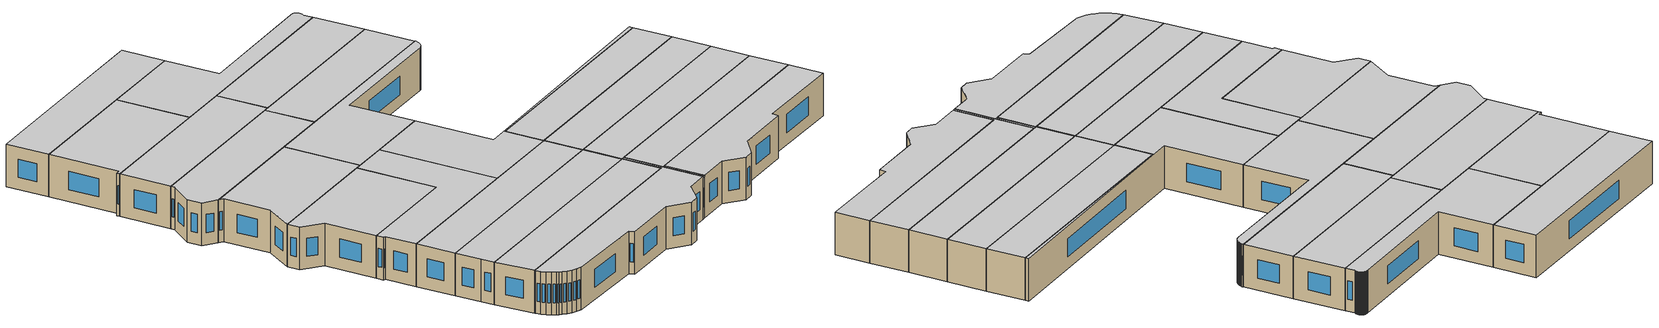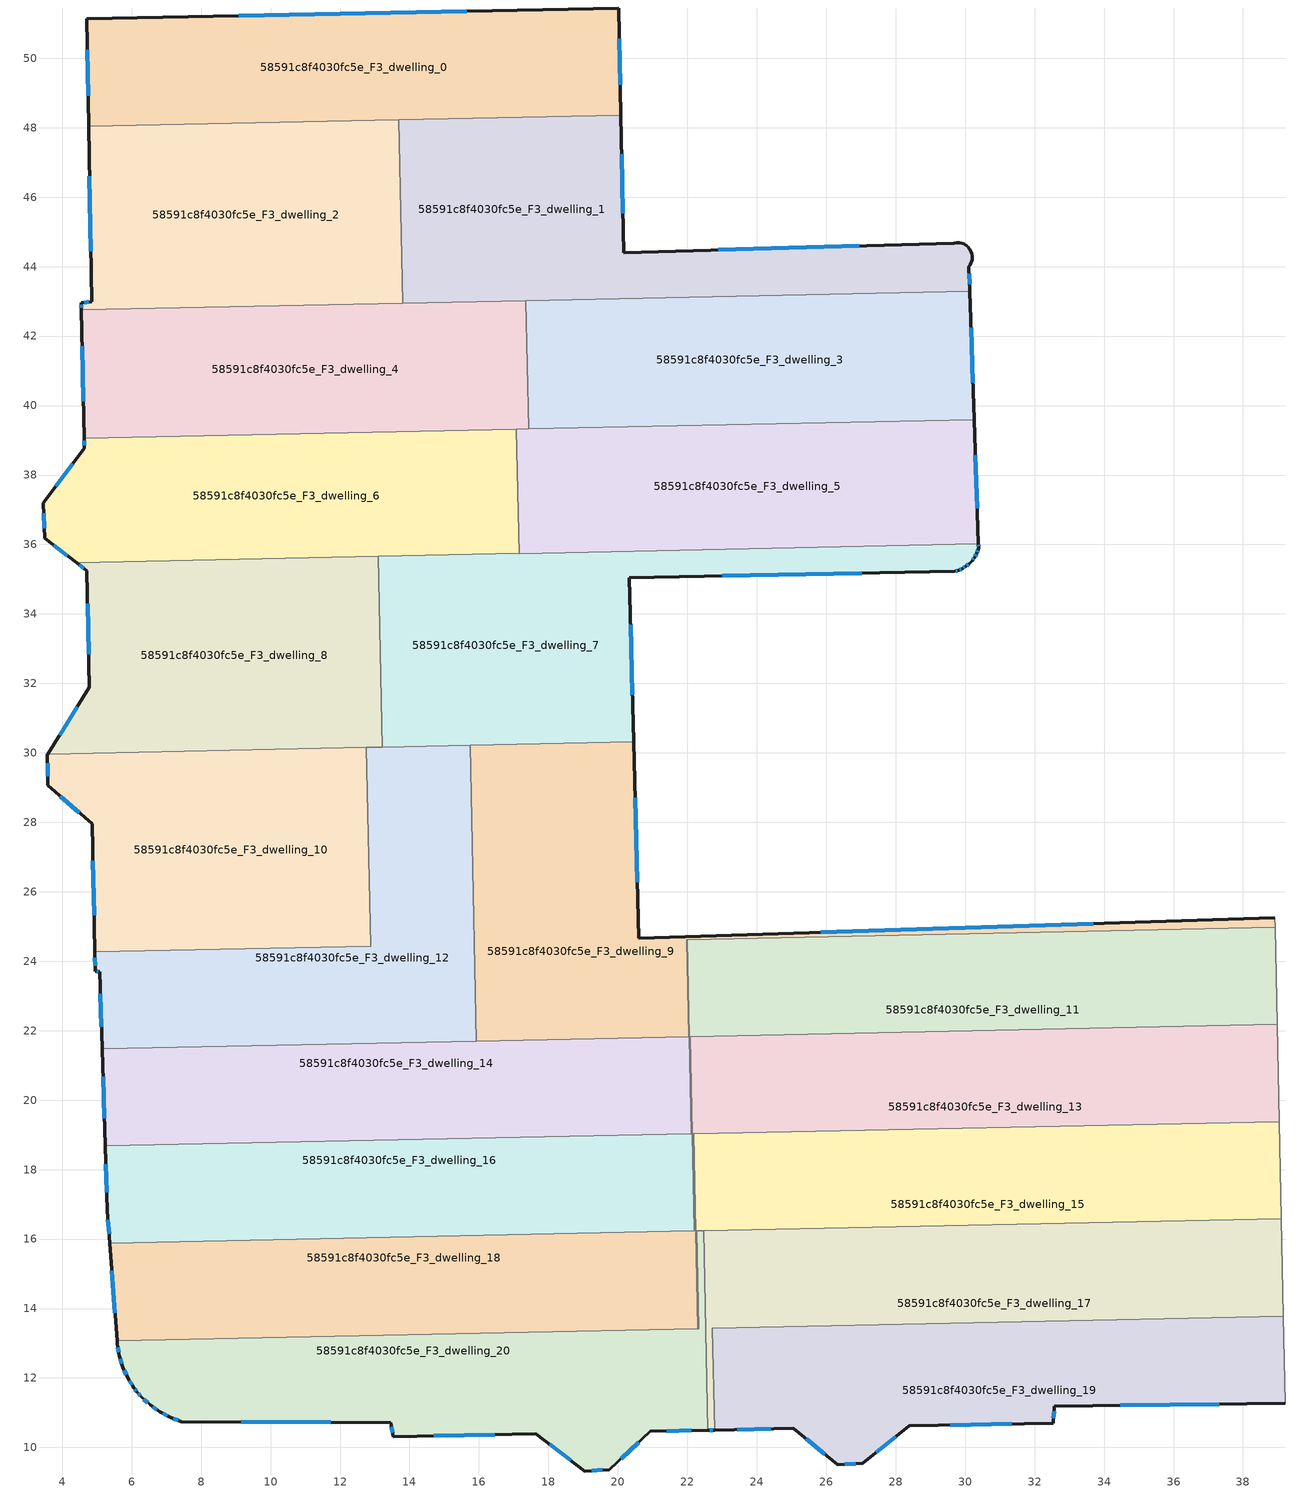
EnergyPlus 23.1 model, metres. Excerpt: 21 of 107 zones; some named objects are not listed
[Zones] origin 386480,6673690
58591c8f4030fc5e_F3_dwelling_0
 floor to 58591c8f4030fc5e_F2_dwelling_0 (EU_floor_Construction): 20.02,51.45 20.09,48.36 4.76,48.04 4.7,51.13 z9
 wall outside (EU_wall_Construction): 20.09,48.36 20.02,51.45 4.7,51.13 4.76,48.04 z9:12
 wall to 58591c8f4030fc5e_F3_dwelling_2 (EU_wall_Construction): 4.76,48.04 13.7,48.23 z9:12
 wall to 58591c8f4030fc5e_F3_dwelling_1 (EU_wall_Construction): 13.7,48.23 20.09,48.36 z9:12
 window (EU_Window_Construction): 4.72,50.25 4.74,48.93 / 15.65,51.36 9.08,51.22 / 20.07,49.24 20.04,50.57 z9.86:11.14
 ceiling to 58591c8f4030fc5e_F4_dwelling_0 (EU_floor_Construction): 20.09,48.36 20.02,51.45 4.7,51.13 4.76,48.04 z12
58591c8f4030fc5e_F3_dwelling_1
 floor to 58591c8f4030fc5e_F2_dwelling_1 (EU_floor_Construction): 29.85,44.68 29.91,44.67 29.96,44.65 30.01,44.63 30.05,44.59 30.09,44.56 30.12,44.51 30.14,44.5 30.15,44.47 30.18,44.42 30.19,44.37 30.2,44.31 30.2,44.26 30.2,44.2 30.19,44.15 30.17,44.1 30.14,44.05 30.11,44 30.13,43.29 13.8,42.95 13.7,48.23 20.09,48.36 20.17,44.4 29.67,44.67 29.69,44.68 29.74,44.69 29.8,44.69 z9
 wall outside (EU_wall_Construction): 30.13,43.29 30.11,44 30.14,44.05 30.17,44.1 30.19,44.15 30.2,44.2 30.2,44.26 30.2,44.31 30.19,44.37 30.18,44.42 30.15,44.47 30.14,44.5 30.12,44.51 30.09,44.56 30.05,44.59 30.01,44.63 29.96,44.65 29.91,44.67 29.85,44.68 29.8,44.69 29.74,44.69 29.69,44.68 29.67,44.67 20.17,44.4 20.09,48.36 z9:12
 wall to 58591c8f4030fc5e_F3_dwelling_2 (EU_wall_Construction): 13.7,48.23 13.8,42.95 z9:12
 wall to 58591c8f4030fc5e_F3_dwelling_3 (EU_wall_Construction): 17.36,43.02 30.13,43.29 z9:12
 wall to 58591c8f4030fc5e_F3_dwelling_4 (EU_wall_Construction): 13.81,42.95 17.36,43.02 z9:12
 window (EU_Window_Construction): 26.96,44.6 22.89,44.48 / 30.13,43.49 30.12,43.8 / 20.15,45.53 20.11,47.23 z9.86:11.14
 ceiling to 58591c8f4030fc5e_F4_dwelling_1 (EU_floor_Construction): 30.13,43.29 30.11,44 30.14,44.05 30.17,44.1 30.19,44.15 30.2,44.2 30.2,44.26 30.2,44.31 30.19,44.37 30.18,44.42 30.15,44.47 30.14,44.5 30.12,44.51 30.09,44.56 30.05,44.59 30.01,44.63 29.96,44.65 29.91,44.67 29.85,44.68 29.8,44.69 29.74,44.69 29.69,44.68 29.67,44.67 20.17,44.4 20.09,48.36 13.7,48.23 13.8,42.95 z12
58591c8f4030fc5e_F3_dwelling_10
 floor to 58591c8f4030fc5e_F2_dwelling_10 (EU_floor_Construction): 12.76,30.16 12.88,24.43 4.94,24.27 4.86,27.95 3.59,29.07 3.58,29.96 z9
 wall outside (EU_wall_Construction): 3.58,29.96 3.59,29.07 4.86,27.95 4.94,24.27 z9:12
 wall to 58591c8f4030fc5e_F3_dwelling_12 (EU_wall_Construction): 4.94,24.27 12.88,24.43 12.76,30.16 z9:12
 wall to 58591c8f4030fc5e_F3_dwelling_8 (EU_wall_Construction): 12.76,30.16 3.58,29.97 z9:12
 window (EU_Window_Construction): 4.88,26.9 4.92,25.32 / 3.95,28.75 4.5,28.27 / 3.58,29.71 3.58,29.32 z9.86:11.14
 ceiling to 58591c8f4030fc5e_F4_dwelling_10 (EU_floor_Construction): 12.88,24.43 12.76,30.16 3.58,29.96 3.59,29.07 4.86,27.95 4.94,24.27 z12
58591c8f4030fc5e_F3_dwelling_11
 floor to 58591c8f4030fc5e_F2_dwelling_11 (EU_floor_Construction): 38.92,24.97 38.98,22.18 22.08,21.83 22.13,19.03 22.12,19.03 22,24.62 z9
 wall to 58591c8f4030fc5e_F3_dwelling_16 (EU_wall_Construction): 22.12,19.03 22.13,19.03 22.08,21.83 z9:12
 wall to 58591c8f4030fc5e_F3_dwelling_14 (EU_wall_Construction): 22,24.62 22.12,19.03 z9:12
 wall adiabatic (EU_wall_Construction): 38.98,22.18 38.92,24.97 z9:12
 wall to 58591c8f4030fc5e_F3_dwelling_13 (EU_wall_Construction): 22.08,21.83 38.98,22.18 z9:12
 wall to 58591c8f4030fc5e_F3_dwelling_9 (EU_wall_Construction): 38.92,24.97 22,24.62 z9:12
 ceiling to 58591c8f4030fc5e_F4_dwelling_11 (EU_floor_Construction): 38.98,22.18 38.92,24.97 22,24.62 22.12,19.03 22.13,19.03 22.08,21.83 z12
58591c8f4030fc5e_F3_dwelling_12
 floor to 58591c8f4030fc5e_F2_dwelling_12 (EU_floor_Construction): 15.75,30.22 15.92,21.7 5.15,21.48 5.08,23.7 4.95,23.71 4.94,24.27 12.88,24.43 12.76,30.16 z9
 wall outside (EU_wall_Construction): 4.94,24.27 4.95,23.71 5.08,23.7 5.15,21.48 z9:12
 wall to 58591c8f4030fc5e_F3_dwelling_9 (EU_wall_Construction): 15.92,21.7 15.75,30.22 z9:12
 wall to 58591c8f4030fc5e_F3_dwelling_7 (EU_wall_Construction): 15.75,30.22 13.21,30.17 z9:12
 wall to 58591c8f4030fc5e_F3_dwelling_14 (EU_wall_Construction): 5.15,21.48 15.92,21.7 z9:12
 wall to 58591c8f4030fc5e_F3_dwelling_8 (EU_wall_Construction): 13.21,30.17 12.76,30.16 z9:12
 window (EU_Window_Construction): 5.1,23.06 5.13,22.11 / 4.99,23.71 5.05,23.7 / 4.94,24.11 4.95,23.87 z9.86:11.14
 ceiling to 58591c8f4030fc5e_F4_dwelling_12 (EU_floor_Construction): 15.92,21.7 15.75,30.22 12.76,30.16 12.88,24.43 4.94,24.27 4.95,23.71 5.08,23.7 5.15,21.48 z12
58591c8f4030fc5e_F3_dwelling_13
 floor to 58591c8f4030fc5e_F2_dwelling_13 (EU_floor_Construction): 38.98,22.18 39.04,19.38 22.15,19.03 22.2,16.23 22.09,21.83 z9
 wall to 58591c8f4030fc5e_F3_dwelling_18 (EU_wall_Construction): 22.21,16.23 22.15,19.03 22.18,19.03 z9:12
 wall to 58591c8f4030fc5e_F3_dwelling_16 (EU_wall_Construction): 22.09,21.83 22.2,16.23 z9:12
 wall adiabatic (EU_wall_Construction): 39.04,19.38 38.98,22.18 z9:12
 wall to 58591c8f4030fc5e_F3_dwelling_15 (EU_wall_Construction): 22.18,19.03 39.04,19.38 z9:12
 ceiling to 58591c8f4030fc5e_F4_dwelling_13 (EU_floor_Construction): 39.04,19.38 38.98,22.18 22.09,21.83 22.21,16.23 22.15,19.03 z12
58591c8f4030fc5e_F3_dwelling_14
 floor to 58591c8f4030fc5e_F2_dwelling_14 (EU_floor_Construction): 22,24.62 22.12,19.03 5.24,18.68 5.15,21.48 22.05,21.83 21.99,24.62 z9
 wall outside (EU_wall_Construction): 5.15,21.48 5.24,18.68 z9:12
 wall to 58591c8f4030fc5e_F3_dwelling_9 (EU_wall_Construction): 22,24.62 21.99,24.62 22.05,21.83 15.92,21.7 z9:12
 wall to 58591c8f4030fc5e_F3_dwelling_16 (EU_wall_Construction): 5.24,18.68 22.12,19.03 z9:12
 window (EU_Window_Construction): 5.18,20.68 5.21,19.48 z9.86:11.14
 ceiling to 58591c8f4030fc5e_F4_dwelling_14 (EU_floor_Construction): 22.12,19.03 22,24.62 21.99,24.62 22.05,21.83 5.15,21.48 5.24,18.68 z12
58591c8f4030fc5e_F3_dwelling_15
 floor to 58591c8f4030fc5e_F2_dwelling_15 (EU_floor_Construction): 39.04,19.38 39.1,16.58 22.27,16.24 22.33,13.42 22.3,13.42 22.18,19.03 z9
 wall to 58591c8f4030fc5e_F3_dwelling_20 (EU_wall_Construction): 22.3,13.42 22.33,13.42 22.27,16.24 22.47,16.24 z9:12
 wall to 58591c8f4030fc5e_F3_dwelling_18 (EU_wall_Construction): 22.18,19.03 22.3,13.42 z9:12
 wall adiabatic (EU_wall_Construction): 39.1,16.58 39.04,19.38 z9:12
 wall to 58591c8f4030fc5e_F3_dwelling_17 (EU_wall_Construction): 22.47,16.24 39.1,16.58 z9:12
 ceiling to 58591c8f4030fc5e_F4_dwelling_15 (EU_floor_Construction): 39.1,16.58 39.04,19.38 22.18,19.03 22.3,13.42 22.33,13.42 22.27,16.24 z12
58591c8f4030fc5e_F3_dwelling_16
 floor to 58591c8f4030fc5e_F2_dwelling_16 (EU_floor_Construction): 22.09,21.83 22.2,16.23 5.37,15.88 5.3,16.82 5.24,18.68 22.13,19.03 22.08,21.83 z9
 wall outside (EU_wall_Construction): 5.24,18.68 5.3,16.82 5.37,15.88 z9:12
 wall to 58591c8f4030fc5e_F3_dwelling_18 (EU_wall_Construction): 5.37,15.88 22.2,16.23 z9:12
 window (EU_Window_Construction): 5.32,16.55 5.35,16.15 / 5.26,18.15 5.28,17.35 z9.86:11.14
 ceiling to 58591c8f4030fc5e_F4_dwelling_16 (EU_floor_Construction): 22.2,16.23 22.09,21.83 22.08,21.83 22.13,19.03 5.24,18.68 5.3,16.82 5.37,15.88 z12
58591c8f4030fc5e_F3_dwelling_17
 floor to 58591c8f4030fc5e_F2_dwelling_17 (EU_floor_Construction): 39.1,16.58 39.16,13.78 22.72,13.43 22.79,10.5 22.59,10.5 22.47,16.24 z9
 wall outside (EU_wall_Construction): 22.59,10.5 22.79,10.5 z9:12
 wall to 58591c8f4030fc5e_F3_dwelling_19 (EU_wall_Construction): 22.79,10.5 22.72,13.43 39.16,13.78 z9:12
 wall to 58591c8f4030fc5e_F3_dwelling_20 (EU_wall_Construction): 22.47,16.24 22.59,10.5 z9:12
 wall adiabatic (EU_wall_Construction): 39.16,13.78 39.1,16.58 z9:12
 window (EU_Window_Construction): 22.65,10.5 22.73,10.5 z9.86:11.14
 ceiling to 58591c8f4030fc5e_F4_dwelling_17 (EU_floor_Construction): 39.16,13.78 39.1,16.58 22.47,16.24 22.59,10.5 22.79,10.5 22.72,13.43 z12
58591c8f4030fc5e_F3_dwelling_18
 floor to 58591c8f4030fc5e_F2_dwelling_18 (EU_floor_Construction): 22.18,19.03 22.3,13.42 5.58,13.08 5.37,15.88 22.21,16.23 22.15,19.03 z9
 wall outside (EU_wall_Construction): 5.37,15.88 5.58,13.08 z9:12
 wall to 58591c8f4030fc5e_F3_dwelling_20 (EU_wall_Construction): 5.58,13.08 22.3,13.42 z9:12
 window (EU_Window_Construction): 5.43,15.08 5.52,13.88 z9.86:11.14
 ceiling to 58591c8f4030fc5e_F4_dwelling_18 (EU_floor_Construction): 22.3,13.42 22.18,19.03 22.15,19.03 22.21,16.23 5.37,15.88 5.58,13.08 z12
58591c8f4030fc5e_F3_dwelling_19
 floor to 58591c8f4030fc5e_F2_dwelling_19 (EU_floor_Construction): 39.16,13.78 39.21,11.28 32.57,11.18 32.53,10.7 28.39,10.62 27.05,9.55 26.33,9.5 25.06,10.55 22.79,10.5 22.72,13.43 z9
 wall outside (EU_wall_Construction): 22.79,10.5 25.06,10.55 26.33,9.5 27.05,9.55 28.39,10.62 32.53,10.7 32.57,11.18 39.21,11.28 z9:12
 wall adiabatic (EU_wall_Construction): 39.21,11.28 39.16,13.78 z9:12
 window (EU_Window_Construction): 34.47,11.21 37.31,11.25 / 32.54,10.84 32.56,11.05 / 29.57,10.64 31.35,10.68 / 27.43,9.86 28,10.31 / 26.53,9.51 26.85,9.54 / 25.42,10.25 25.96,9.8 / 23.43,10.52 24.41,10.54 z9.86:11.14
 ceiling to 58591c8f4030fc5e_F4_dwelling_19 (EU_floor_Construction): 39.21,11.28 39.16,13.78 22.72,13.43 22.79,10.5 25.06,10.55 26.33,9.5 27.05,9.55 28.39,10.62 32.53,10.7 32.57,11.18 z12
58591c8f4030fc5e_F3_dwelling_2
 floor to 58591c8f4030fc5e_F2_dwelling_2 (EU_floor_Construction): 13.7,48.23 13.8,42.95 4.55,42.76 4.55,42.95 4.85,42.99 4.76,48.04 z9
 wall outside (EU_wall_Construction): 4.76,48.04 4.85,42.99 4.55,42.95 4.55,42.76 z9:12
 wall to 58591c8f4030fc5e_F3_dwelling_4 (EU_wall_Construction): 4.55,42.76 13.8,42.95 z9:12
 window (EU_Window_Construction): 4.77,42.98 4.64,42.97 / 4.79,46.6 4.83,44.44 / 4.55,42.9 4.55,42.81 z9.86:11.14
 ceiling to 58591c8f4030fc5e_F4_dwelling_2 (EU_floor_Construction): 13.8,42.95 13.7,48.23 4.76,48.04 4.85,42.99 4.55,42.95 4.55,42.76 z12
58591c8f4030fc5e_F3_dwelling_20
 floor to 58591c8f4030fc5e_F2_dwelling_20 (EU_floor_Construction): 22.47,16.24 22.59,10.5 20.93,10.46 19.75,9.36 19.04,9.32 17.63,10.39 13.53,10.31 13.46,10.72 7.43,10.75 7.11,10.87 6.81,11.03 6.53,11.22 6.28,11.46 6.16,11.59 6.07,11.72 5.89,12.01 5.74,12.32 5.64,12.64 5.59,12.98 5.59,13.01 5.58,13.08 22.3,13.42 22.33,13.42 22.27,16.24 z9
 wall outside (EU_wall_Construction): 5.58,13.08 5.59,13.01 5.59,12.98 5.64,12.64 5.74,12.32 5.89,12.01 6.07,11.72 6.16,11.59 6.28,11.46 6.53,11.22 6.81,11.03 7.11,10.87 7.43,10.75 13.46,10.72 13.53,10.31 17.63,10.39 19.04,9.32 19.75,9.36 20.93,10.46 22.59,10.5 z9:12
 window (EU_Window_Construction): 21.41,10.47 22.12,10.49 / 20.09,9.68 20.6,10.15 / 19.24,9.33 19.55,9.35 / 18.03,10.09 18.64,9.63 / 14.7,10.33 16.46,10.37 / 13.48,10.6 13.51,10.43 / 9.15,10.74 11.73,10.73 / 7.2,10.83 7.34,10.78 / 6.89,10.98 7.02,10.91 / 6.61,11.17 6.73,11.08 / 6.35,11.39 6.46,11.29 / 6.19,11.55 6.25,11.49 / 6.09,11.68 6.13,11.63 / 5.94,11.92 6.01,11.8 / 5.78,12.23 5.84,12.09 / 5.67,12.55 5.72,12.41 / 5.6,12.88 5.63,12.74 z9.86:11.14
 ceiling to 58591c8f4030fc5e_F4_dwelling_20 (EU_floor_Construction): 22.59,10.5 22.47,16.24 22.27,16.24 22.33,13.42 22.3,13.42 5.58,13.08 5.59,13.01 5.59,12.98 5.64,12.64 5.74,12.32 5.89,12.01 6.07,11.72 6.16,11.59 6.28,11.46 6.53,11.22 6.81,11.03 7.11,10.87 7.43,10.75 13.46,10.72 13.53,10.31 17.63,10.39 19.04,9.32 19.75,9.36 20.93,10.46 z12
58591c8f4030fc5e_F3_dwelling_3
 floor to 58591c8f4030fc5e_F2_dwelling_3 (EU_floor_Construction): 30.13,43.29 30.26,39.6 17.43,39.33 17.35,43.02 z9
 wall outside (EU_wall_Construction): 30.26,39.6 30.13,43.29 z9:12
 wall to 58591c8f4030fc5e_F3_dwelling_4 (EU_wall_Construction): 17.35,43.02 17.43,39.33 z9:12
 wall to 58591c8f4030fc5e_F3_dwelling_5 (EU_wall_Construction): 17.43,39.33 30.26,39.6 z9:12
 window (EU_Window_Construction): 30.22,40.65 30.17,42.23 z9.86:11.14
 ceiling to 58591c8f4030fc5e_F4_dwelling_3 (EU_floor_Construction): 30.26,39.6 30.13,43.29 17.35,43.02 17.43,39.33 z12
58591c8f4030fc5e_F3_dwelling_4
 floor to 58591c8f4030fc5e_F2_dwelling_4 (EU_floor_Construction): 17.35,43.02 17.43,39.33 4.63,39.06 4.55,42.76 z9
 wall outside (EU_wall_Construction): 4.55,42.76 4.63,39.06 z9:12
 wall to 58591c8f4030fc5e_F3_dwelling_6 (EU_wall_Construction): 4.63,39.06 17.08,39.32 z9:12
 wall to 58591c8f4030fc5e_F3_dwelling_5 (EU_wall_Construction): 17.08,39.32 17.43,39.33 z9:12
 window (EU_Window_Construction): 4.58,41.7 4.61,40.12 z9.86:11.14
 ceiling to 58591c8f4030fc5e_F4_dwelling_4 (EU_floor_Construction): 17.43,39.33 17.35,43.02 4.55,42.76 4.63,39.06 z12
58591c8f4030fc5e_F3_dwelling_5
 floor to 58591c8f4030fc5e_F2_dwelling_5 (EU_floor_Construction): 30.26,39.6 30.38,36.02 17.16,35.74 17.08,39.32 z9
 wall outside (EU_wall_Construction): 30.38,36.02 30.26,39.6 z9:12
 wall to 58591c8f4030fc5e_F3_dwelling_6 (EU_wall_Construction): 17.08,39.32 17.16,35.74 z9:12
 wall to 58591c8f4030fc5e_F3_dwelling_7 (EU_wall_Construction): 17.16,35.74 30.38,36.02 z9:12
 window (EU_Window_Construction): 30.35,37.04 30.3,38.57 z9.86:11.14
 ceiling to 58591c8f4030fc5e_F4_dwelling_5 (EU_floor_Construction): 30.38,36.02 30.26,39.6 17.08,39.32 17.16,35.74 z12
58591c8f4030fc5e_F3_dwelling_6
 floor to 58591c8f4030fc5e_F2_dwelling_6 (EU_floor_Construction): 17.08,39.32 17.16,35.74 4.41,35.47 3.49,36.17 3.46,37.19 3.49,37.23 4.64,38.77 4.63,39.06 z9
 wall outside (EU_wall_Construction): 4.63,39.06 4.64,38.77 3.49,37.23 3.46,37.19 3.49,36.17 4.41,35.47 z9:12
 wall to 58591c8f4030fc5e_F3_dwelling_8 (EU_wall_Construction): 4.41,35.47 13.1,35.66 z9:12
 wall to 58591c8f4030fc5e_F3_dwelling_7 (EU_wall_Construction): 13.1,35.66 17.15,35.74 z9:12
 window (EU_Window_Construction): 4.31,38.33 3.82,37.67 / 4.63,38.98 4.63,38.86 / 3.76,35.97 4.15,35.67 / 3.47,36.9 3.48,36.47 z9.86:11.14
 ceiling to 58591c8f4030fc5e_F4_dwelling_6 (EU_floor_Construction): 17.16,35.74 17.08,39.32 4.63,39.06 4.64,38.77 3.49,37.23 3.46,37.19 3.49,36.17 4.41,35.47 z12
58591c8f4030fc5e_F3_dwelling_7
 floor to 58591c8f4030fc5e_F2_dwelling_7 (EU_floor_Construction): 30.38,36.02 30.39,35.91 30.37,35.86 30.33,35.75 30.27,35.64 30.2,35.54 30.14,35.47 30.12,35.45 30.02,35.37 29.92,35.31 29.81,35.25 29.7,35.22 20.33,35.05 20.46,30.32 13.21,30.17 13.1,35.66 z9
 wall outside (EU_wall_Construction): 20.46,30.32 20.33,35.05 29.7,35.22 29.81,35.25 29.92,35.31 30.02,35.37 30.12,35.45 30.14,35.47 30.2,35.54 30.27,35.64 30.33,35.75 30.37,35.86 30.39,35.91 30.38,36.02 z9:12
 wall to 58591c8f4030fc5e_F3_dwelling_8 (EU_wall_Construction): 13.1,35.66 13.21,30.17 z9:12
 wall to 58591c8f4030fc5e_F3_dwelling_9 (EU_wall_Construction): 15.75,30.22 20.46,30.32 z9:12
 window (EU_Window_Construction): 30.34,35.78 30.36,35.83 / 30.29,35.67 30.31,35.71 / 30.22,35.57 30.25,35.61 / 30.05,35.39 30.09,35.43 / 29.95,35.32 29.99,35.35 / 29.84,35.27 29.89,35.29 / 29.73,35.23 29.78,35.25 / 23.01,35.1 27.03,35.17 / 20.42,31.67 20.37,33.7 / 30.39,35.94 30.38,35.99 z9.86:11.14
 ceiling to 58591c8f4030fc5e_F4_dwelling_7 (EU_floor_Construction): 29.7,35.22 29.81,35.25 29.92,35.31 30.02,35.37 30.12,35.45 30.14,35.47 30.2,35.54 30.27,35.64 30.33,35.75 30.37,35.86 30.39,35.91 30.38,36.02 13.1,35.66 13.21,30.17 20.46,30.32 20.33,35.05 z12
58591c8f4030fc5e_F3_dwelling_8
 floor to 58591c8f4030fc5e_F2_dwelling_8 (EU_floor_Construction): 13.1,35.66 13.21,30.17 3.58,29.97 4.78,31.88 4.71,35.25 4.41,35.47 z9
 wall outside (EU_wall_Construction): 4.41,35.47 4.71,35.25 4.78,31.88 3.58,29.97 z9:12
 window (EU_Window_Construction): 4.5,35.41 4.63,35.31 / 4.44,31.33 3.92,30.51 / 4.73,34.29 4.76,32.84 z9.86:11.14
 ceiling to 58591c8f4030fc5e_F4_dwelling_8 (EU_floor_Construction): 13.21,30.17 13.1,35.66 4.41,35.47 4.71,35.25 4.78,31.88 3.58,29.97 z12
58591c8f4030fc5e_F3_dwelling_9
 floor to 58591c8f4030fc5e_F2_dwelling_9 (EU_floor_Construction): 38.92,25.25 38.92,24.97 21.99,24.62 22.05,21.83 15.92,21.7 15.75,30.22 20.46,30.32 20.6,24.66 z9
 wall outside (EU_wall_Construction): 38.92,25.25 20.6,24.66 20.46,30.32 z9:12
 wall adiabatic (EU_wall_Construction): 38.92,24.97 38.92,25.25 z9:12
 window (EU_Window_Construction): 33.69,25.08 25.84,24.83 / 20.56,26.27 20.5,28.7 z9.86:11.14
 ceiling to 58591c8f4030fc5e_F4_dwelling_9 (EU_floor_Construction): 38.92,24.97 38.92,25.25 20.6,24.66 20.46,30.32 15.75,30.22 15.92,21.7 22.05,21.83 21.99,24.62 z12
[Building]
EU S2 Campaign: North Axis=0; Terrain=City; Solar Distribution=FullExterior
[Site:Location]
Helsinki-Vantaa.AP: Latitude=60.317; Longitude=24.963; Time Zone=2; Elevation=54.6
[SizingPeriod:WeatherFileDays]
AnnualSizingPeriod: Begin Month=1; Begin Day of Month=1; End Month=12; End Day of Month=31; Day of Week for Start Day=Monday; Use Weather File Daylight Saving Period=No; Use Weather File Rain and Snow Indicators=No
[MATERIAL]
EU_InternalMass_Material: Roughness=MediumRough; Thickness=0.1; Conductivity=1; Density=1800; Specific Heat=900; Thermal Absorptance=0.9; Solar Absorptance=0.7; Visible Absorptance=0.7
[MATERIAL:NOMASS] Roughness=MediumRough; Thermal Absorptance=0.9; Solar Absorptance=0.7; Visible Absorptance=0.7
Name | Thermal Resistance
EU_wall_NoMass | 1.10183
EU_floor_NoMass | 1.70606
[WINDOWMATERIAL:SIMPLEGLAZINGSYSTEM]
EU_Window_SimpleGlazing: UFactor=3.11035; Solar Heat Gain Coefficient=0.8; Visible Transmittance=0.8
[CONSTRUCTION]
EU_wall_Construction: EU_wall_NoMass
EU_floor_Construction: EU_floor_NoMass
EU_Window_Construction: EU_Window_SimpleGlazing
EU_InternalMass_Construction: EU_InternalMass_Material
[ZONE] Type=1; Multiplier=1; Ceiling Height=autocalculate; Floor Area=autocalculate; Part of Total Floor Area=Yes
Name | Volume
58591c8f4030fc5e_F3_dwelling_0 | 141.951
58591c8f4030fc5e_F3_dwelling_1; 58591c8f4030fc5e_F3_dwelling_17 | 141.902
58591c8f4030fc5e_F3_dwelling_10 | 141.82
58591c8f4030fc5e_F3_dwelling_11; 58591c8f4030fc5e_F3_dwelling_13 | 141.925
58591c8f4030fc5e_F3_dwelling_12 | 141.928
58591c8f4030fc5e_F3_dwelling_14 | 141.929
58591c8f4030fc5e_F3_dwelling_15; 58591c8f4030fc5e_F3_dwelling_3 | 141.926
58591c8f4030fc5e_F3_dwelling_16 | 141.94
58591c8f4030fc5e_F3_dwelling_18 | 141.912
58591c8f4030fc5e_F3_dwelling_19 | 141.943
58591c8f4030fc5e_F3_dwelling_2 | 141.901
58591c8f4030fc5e_F3_dwelling_20 | 141.922
58591c8f4030fc5e_F3_dwelling_4 | 141.914
58591c8f4030fc5e_F3_dwelling_5 | 141.945
58591c8f4030fc5e_F3_dwelling_6 | 141.938
58591c8f4030fc5e_F3_dwelling_7 | 141.9375
58591c8f4030fc5e_F3_dwelling_8 | 141.91
58591c8f4030fc5e_F3_dwelling_9 | 141.909
[INTERNALMASS] Construction=EU_InternalMass_Construction
Name | Zone or ZoneList | Surface Area
58591c8f4030fc5e_F3_dwelling_0_EU_InternalMass | 58591c8f4030fc5e_F3_dwelling_0 | 47.3169
58591c8f4030fc5e_F3_dwelling_1_EU_InternalMass | 58591c8f4030fc5e_F3_dwelling_1 | 47.3019
58591c8f4030fc5e_F3_dwelling_2_EU_InternalMass | 58591c8f4030fc5e_F3_dwelling_2 | 47.301
58591c8f4030fc5e_F3_dwelling_3_EU_InternalMass | 58591c8f4030fc5e_F3_dwelling_3 | 47.3077
58591c8f4030fc5e_F3_dwelling_4_EU_InternalMass | 58591c8f4030fc5e_F3_dwelling_4 | 47.3038
58591c8f4030fc5e_F3_dwelling_5_EU_InternalMass | 58591c8f4030fc5e_F3_dwelling_5 | 47.3152
58591c8f4030fc5e_F3_dwelling_6_EU_InternalMass | 58591c8f4030fc5e_F3_dwelling_6 | 47.3129
58591c8f4030fc5e_F3_dwelling_7_EU_InternalMass | 58591c8f4030fc5e_F3_dwelling_7 | 47.312
58591c8f4030fc5e_F3_dwelling_8_EU_InternalMass | 58591c8f4030fc5e_F3_dwelling_8 | 47.3034
58591c8f4030fc5e_F3_dwelling_9_EU_InternalMass | 58591c8f4030fc5e_F3_dwelling_9 | 47.3016
58591c8f4030fc5e_F3_dwelling_10_EU_InternalMass | 58591c8f4030fc5e_F3_dwelling_10 | 47.3046
58591c8f4030fc5e_F3_dwelling_11_EU_InternalMass | 58591c8f4030fc5e_F3_dwelling_11 | 47.3085
58591c8f4030fc5e_F3_dwelling_12_EU_InternalMass | 58591c8f4030fc5e_F3_dwelling_12 | 47.309
58591c8f4030fc5e_F3_dwelling_13_EU_InternalMass | 58591c8f4030fc5e_F3_dwelling_13 | 47.3081
58591c8f4030fc5e_F3_dwelling_14_EU_InternalMass | 58591c8f4030fc5e_F3_dwelling_14 | 47.3147
58591c8f4030fc5e_F3_dwelling_15_EU_InternalMass | 58591c8f4030fc5e_F3_dwelling_15 | 47.3086
58591c8f4030fc5e_F3_dwelling_16_EU_InternalMass | 58591c8f4030fc5e_F3_dwelling_16 | 47.3132
58591c8f4030fc5e_F3_dwelling_17_EU_InternalMass | 58591c8f4030fc5e_F3_dwelling_17 | 47.3017
58591c8f4030fc5e_F3_dwelling_18_EU_InternalMass | 58591c8f4030fc5e_F3_dwelling_18 | 47.3044
58591c8f4030fc5e_F3_dwelling_19_EU_InternalMass | 58591c8f4030fc5e_F3_dwelling_19 | 47.3135
58591c8f4030fc5e_F3_dwelling_20_EU_InternalMass | 58591c8f4030fc5e_F3_dwelling_20 | 47.307
[OTHEREQUIPMENT] Fuel Type=Electricity; Design Level Calculation Method=Watts/Area; Power per Zone Floor Area=1; Fraction Latent=0; Fraction Radiant=0; Fraction Lost=0; Carbon Dioxide Generation Rate=0; EndUse Subcategory=EU_Step8_InternalGains
Name | Zone or ZoneList or Space or SpaceList | Schedule
EU_Step8_InternalGain_58591c8f4030fc5e_F3_dwelling_0_f000 | 58591c8f4030fc5e_F3_dwelling_0 | EU_Step8_GainSchedule_58591c8f4030fc5e_F3_dwelling_0_f000
EU_Step8_InternalGain_58591c8f4030fc5e_F3_dwelling_1_f000 | 58591c8f4030fc5e_F3_dwelling_1 | EU_Step8_GainSchedule_58591c8f4030fc5e_F3_dwelling_1_f000
EU_Step8_InternalGain_58591c8f4030fc5e_F3_dwelling_2_f000 | 58591c8f4030fc5e_F3_dwelling_2 | EU_Step8_GainSchedule_58591c8f4030fc5e_F3_dwelling_2_f000
EU_Step8_InternalGain_58591c8f4030fc5e_F3_dwelling_3_f000 | 58591c8f4030fc5e_F3_dwelling_3 | EU_Step8_GainSchedule_58591c8f4030fc5e_F3_dwelling_3_f000
EU_Step8_InternalGain_58591c8f4030fc5e_F3_dwelling_4_f000 | 58591c8f4030fc5e_F3_dwelling_4 | EU_Step8_GainSchedule_58591c8f4030fc5e_F3_dwelling_4_f000
EU_Step8_InternalGain_58591c8f4030fc5e_F3_dwelling_5_f000 | 58591c8f4030fc5e_F3_dwelling_5 | EU_Step8_GainSchedule_58591c8f4030fc5e_F3_dwelling_5_f000
EU_Step8_InternalGain_58591c8f4030fc5e_F3_dwelling_6_f000 | 58591c8f4030fc5e_F3_dwelling_6 | EU_Step8_GainSchedule_58591c8f4030fc5e_F3_dwelling_6_f000
EU_Step8_InternalGain_58591c8f4030fc5e_F3_dwelling_7_f000 | 58591c8f4030fc5e_F3_dwelling_7 | EU_Step8_GainSchedule_58591c8f4030fc5e_F3_dwelling_7_f000
EU_Step8_InternalGain_58591c8f4030fc5e_F3_dwelling_8_f000 | 58591c8f4030fc5e_F3_dwelling_8 | EU_Step8_GainSchedule_58591c8f4030fc5e_F3_dwelling_8_f000
EU_Step8_InternalGain_58591c8f4030fc5e_F3_dwelling_9_f000 | 58591c8f4030fc5e_F3_dwelling_9 | EU_Step8_GainSchedule_58591c8f4030fc5e_F3_dwelling_9_f000
EU_Step8_InternalGain_58591c8f4030fc5e_F3_dwelling_10_f000 | 58591c8f4030fc5e_F3_dwelling_10 | EU_Step8_GainSchedule_58591c8f4030fc5e_F3_dwelling_10_f000
EU_Step8_InternalGain_58591c8f4030fc5e_F3_dwelling_11_f000 | 58591c8f4030fc5e_F3_dwelling_11 | EU_Step8_GainSchedule_58591c8f4030fc5e_F3_dwelling_11_f000
EU_Step8_InternalGain_58591c8f4030fc5e_F3_dwelling_12_f000 | 58591c8f4030fc5e_F3_dwelling_12 | EU_Step8_GainSchedule_58591c8f4030fc5e_F3_dwelling_12_f000
EU_Step8_InternalGain_58591c8f4030fc5e_F3_dwelling_13_f000 | 58591c8f4030fc5e_F3_dwelling_13 | EU_Step8_GainSchedule_58591c8f4030fc5e_F3_dwelling_13_f000
EU_Step8_InternalGain_58591c8f4030fc5e_F3_dwelling_14_f000 | 58591c8f4030fc5e_F3_dwelling_14 | EU_Step8_GainSchedule_58591c8f4030fc5e_F3_dwelling_14_f000
EU_Step8_InternalGain_58591c8f4030fc5e_F3_dwelling_15_f000 | 58591c8f4030fc5e_F3_dwelling_15 | EU_Step8_GainSchedule_58591c8f4030fc5e_F3_dwelling_15_f000
EU_Step8_InternalGain_58591c8f4030fc5e_F3_dwelling_16_f000 | 58591c8f4030fc5e_F3_dwelling_16 | EU_Step8_GainSchedule_58591c8f4030fc5e_F3_dwelling_16_f000
EU_Step8_InternalGain_58591c8f4030fc5e_F3_dwelling_17_f000 | 58591c8f4030fc5e_F3_dwelling_17 | EU_Step8_GainSchedule_58591c8f4030fc5e_F3_dwelling_17_f000
EU_Step8_InternalGain_58591c8f4030fc5e_F3_dwelling_18_f000 | 58591c8f4030fc5e_F3_dwelling_18 | EU_Step8_GainSchedule_58591c8f4030fc5e_F3_dwelling_18_f000
EU_Step8_InternalGain_58591c8f4030fc5e_F3_dwelling_19_f000 | 58591c8f4030fc5e_F3_dwelling_19 | EU_Step8_GainSchedule_58591c8f4030fc5e_F3_dwelling_19_f000
EU_Step8_InternalGain_58591c8f4030fc5e_F3_dwelling_20_f000 | 58591c8f4030fc5e_F3_dwelling_20 | EU_Step8_GainSchedule_58591c8f4030fc5e_F3_dwelling_20_f000
[ZONEVENTILATION:DESIGNFLOWRATE] Schedule=EU_AlwaysOn; Design Flow Rate Calculation Method=AirChanges/Hour; Air Changes per Hour=0.756316; Ventilation Type=Natural; Fan Pressure Rise=0; Fan Total Efficiency=1; Constant Term Coefficient=1; Temperature Term Coefficient=0; Velocity Term Coefficient=0; Velocity Squared Term Coefficient=0; Minimum Indoor Temperature=-100; Maximum Indoor Temperature=100; Delta Temperature=-100; Minimum Outdoor Temperature=-100; Maximum Outdoor Temperature=100; Maximum Wind Speed=40
Name | Zone or ZoneList or Space or SpaceList
EU_ConstantAir_58591c8f4030fc5e_F3_dwelling_0 | 58591c8f4030fc5e_F3_dwelling_0
EU_ConstantAir_58591c8f4030fc5e_F3_dwelling_1 | 58591c8f4030fc5e_F3_dwelling_1
EU_ConstantAir_58591c8f4030fc5e_F3_dwelling_2 | 58591c8f4030fc5e_F3_dwelling_2
EU_ConstantAir_58591c8f4030fc5e_F3_dwelling_3 | 58591c8f4030fc5e_F3_dwelling_3
EU_ConstantAir_58591c8f4030fc5e_F3_dwelling_4 | 58591c8f4030fc5e_F3_dwelling_4
EU_ConstantAir_58591c8f4030fc5e_F3_dwelling_5 | 58591c8f4030fc5e_F3_dwelling_5
EU_ConstantAir_58591c8f4030fc5e_F3_dwelling_6 | 58591c8f4030fc5e_F3_dwelling_6
EU_ConstantAir_58591c8f4030fc5e_F3_dwelling_7 | 58591c8f4030fc5e_F3_dwelling_7
EU_ConstantAir_58591c8f4030fc5e_F3_dwelling_8 | 58591c8f4030fc5e_F3_dwelling_8
EU_ConstantAir_58591c8f4030fc5e_F3_dwelling_9 | 58591c8f4030fc5e_F3_dwelling_9
EU_ConstantAir_58591c8f4030fc5e_F3_dwelling_10 | 58591c8f4030fc5e_F3_dwelling_10
EU_ConstantAir_58591c8f4030fc5e_F3_dwelling_11 | 58591c8f4030fc5e_F3_dwelling_11
EU_ConstantAir_58591c8f4030fc5e_F3_dwelling_12 | 58591c8f4030fc5e_F3_dwelling_12
EU_ConstantAir_58591c8f4030fc5e_F3_dwelling_13 | 58591c8f4030fc5e_F3_dwelling_13
EU_ConstantAir_58591c8f4030fc5e_F3_dwelling_14 | 58591c8f4030fc5e_F3_dwelling_14
EU_ConstantAir_58591c8f4030fc5e_F3_dwelling_15 | 58591c8f4030fc5e_F3_dwelling_15
EU_ConstantAir_58591c8f4030fc5e_F3_dwelling_16 | 58591c8f4030fc5e_F3_dwelling_16
EU_ConstantAir_58591c8f4030fc5e_F3_dwelling_17 | 58591c8f4030fc5e_F3_dwelling_17
EU_ConstantAir_58591c8f4030fc5e_F3_dwelling_18 | 58591c8f4030fc5e_F3_dwelling_18
EU_ConstantAir_58591c8f4030fc5e_F3_dwelling_19 | 58591c8f4030fc5e_F3_dwelling_19
EU_ConstantAir_58591c8f4030fc5e_F3_dwelling_20 | 58591c8f4030fc5e_F3_dwelling_20
[HVACTEMPLATE:ZONE:IDEALLOADSAIRSYSTEM] System Availability Schedule=EU_AlwaysOn; Maximum Heating Supply Air Temperature=50; Minimum Cooling Supply Air Temperature=13; Maximum Heating Supply Air Humidity Ratio=0.0156; Minimum Cooling Supply Air Humidity Ratio=0.0077; Heating Limit=NoLimit; Cooling Limit=NoLimit; Heating Availability Schedule=EU_AlwaysOn; Cooling Availability Schedule=EU_CoolingOff; Dehumidification Control Type=ConstantSensibleHeatRatio; Cooling Sensible Heat Ratio=0.7; Dehumidification Setpoint=60; Humidification Control Type=None; Humidification Setpoint=30; Outdoor Air Method=None; Outdoor Air Flow Rate per Person=0.00944; Outdoor Air Flow Rate per Zone Floor Area=0; Outdoor Air Flow Rate per Zone=0; Demand Controlled Ventilation Type=None; Outdoor Air Economizer Type=NoEconomizer; Heat Recovery Type=None; Sensible Heat Recovery Effectiveness=0.7; Latent Heat Recovery Effectiveness=0.65
Name | Template Thermostat
58591c8f4030fc5e_F3_dwelling_0 | EU_HeatOnly_58591c8f4030fc5e_F3_dwelling_0
58591c8f4030fc5e_F3_dwelling_1 | EU_HeatOnly_58591c8f4030fc5e_F3_dwelling_1
58591c8f4030fc5e_F3_dwelling_2 | EU_HeatOnly_58591c8f4030fc5e_F3_dwelling_2
58591c8f4030fc5e_F3_dwelling_3 | EU_HeatOnly_58591c8f4030fc5e_F3_dwelling_3
58591c8f4030fc5e_F3_dwelling_4 | EU_HeatOnly_58591c8f4030fc5e_F3_dwelling_4
58591c8f4030fc5e_F3_dwelling_5 | EU_HeatOnly_58591c8f4030fc5e_F3_dwelling_5
58591c8f4030fc5e_F3_dwelling_6 | EU_HeatOnly_58591c8f4030fc5e_F3_dwelling_6
58591c8f4030fc5e_F3_dwelling_7 | EU_HeatOnly_58591c8f4030fc5e_F3_dwelling_7
58591c8f4030fc5e_F3_dwelling_8 | EU_HeatOnly_58591c8f4030fc5e_F3_dwelling_8
58591c8f4030fc5e_F3_dwelling_9 | EU_HeatOnly_58591c8f4030fc5e_F3_dwelling_9
58591c8f4030fc5e_F3_dwelling_10 | EU_HeatOnly_58591c8f4030fc5e_F3_dwelling_10
58591c8f4030fc5e_F3_dwelling_11 | EU_HeatOnly_58591c8f4030fc5e_F3_dwelling_11
58591c8f4030fc5e_F3_dwelling_12 | EU_HeatOnly_58591c8f4030fc5e_F3_dwelling_12
58591c8f4030fc5e_F3_dwelling_13 | EU_HeatOnly_58591c8f4030fc5e_F3_dwelling_13
58591c8f4030fc5e_F3_dwelling_14 | EU_HeatOnly_58591c8f4030fc5e_F3_dwelling_14
58591c8f4030fc5e_F3_dwelling_15 | EU_HeatOnly_58591c8f4030fc5e_F3_dwelling_15
58591c8f4030fc5e_F3_dwelling_16 | EU_HeatOnly_58591c8f4030fc5e_F3_dwelling_16
58591c8f4030fc5e_F3_dwelling_17 | EU_HeatOnly_58591c8f4030fc5e_F3_dwelling_17
58591c8f4030fc5e_F3_dwelling_18 | EU_HeatOnly_58591c8f4030fc5e_F3_dwelling_18
58591c8f4030fc5e_F3_dwelling_19 | EU_HeatOnly_58591c8f4030fc5e_F3_dwelling_19
58591c8f4030fc5e_F3_dwelling_20 | EU_HeatOnly_58591c8f4030fc5e_F3_dwelling_20
[SIZING:ZONE] Zone Cooling Design Supply Air Temperature Input Method=SupplyAirTemperature; Zone Cooling Design Supply Air Temperature=13; Zone Heating Design Supply Air Temperature Input Method=SupplyAirTemperature; Zone Heating Design Supply Air Temperature=50; Zone Cooling Design Supply Air Humidity Ratio=0.008; Zone Heating Design Supply Air Humidity Ratio=0.008; Cooling Design Air Flow Method=DesignDay; Cooling Design Air Flow Rate=0; Cooling Minimum Air Flow per Zone Floor Area=0.000762; Cooling Minimum Air Flow=0; Cooling Minimum Air Flow Fraction=0.2; Heating Design Air Flow Method=DesignDay; Heating Design Air Flow Rate=0; Heating Maximum Air Flow per Zone Floor Area=0.002032; Heating Maximum Air Flow=0.141576; Heating Maximum Air Flow Fraction=0.3; Account for Dedicated Outdoor Air System=No; Dedicated Outdoor Air System Control Strategy=NeutralSupplyAir; Dedicated Outdoor Air Low Setpoint Temperature for Design=autosize; Dedicated Outdoor Air High Setpoint Temperature for Design=autosize; Zone Load Sizing Method=Sensible Load Only No Latent Load; Zone Latent Cooling Design Supply Air Humidity Ratio Input Method=HumidityRatioDifference; Zone Cooling Design Supply Air Humidity Ratio Difference=0.005; Zone Latent Heating Design Supply Air Humidity Ratio Input Method=HumidityRatioDifference; Zone Humidification Design Supply Air Humidity Ratio Difference=0.005
58591c8f4030fc5e_F3_dwelling_0; 58591c8f4030fc5e_F3_dwelling_1; 58591c8f4030fc5e_F3_dwelling_2; 58591c8f4030fc5e_F3_dwelling_3; 58591c8f4030fc5e_F3_dwelling_4; 58591c8f4030fc5e_F3_dwelling_5; 58591c8f4030fc5e_F3_dwelling_6; 58591c8f4030fc5e_F3_dwelling_7; 58591c8f4030fc5e_F3_dwelling_8; 58591c8f4030fc5e_F3_dwelling_9; 58591c8f4030fc5e_F3_dwelling_10; 58591c8f4030fc5e_F3_dwelling_11; 58591c8f4030fc5e_F3_dwelling_12; 58591c8f4030fc5e_F3_dwelling_13; 58591c8f4030fc5e_F3_dwelling_14; 58591c8f4030fc5e_F3_dwelling_15; 58591c8f4030fc5e_F3_dwelling_16; 58591c8f4030fc5e_F3_dwelling_17; 58591c8f4030fc5e_F3_dwelling_18; 58591c8f4030fc5e_F3_dwelling_19; 58591c8f4030fc5e_F3_dwelling_20
[SCHEDULE:CONSTANT]
Name | Hourly Value
EU_AlwaysOn | 1
EU_CoolingOff | 0
[SCHEDULE:FILE] Column Number=1; Rows to Skip at Top=0; Number of Hours of Data=8760; Column Separator=Comma; Interpolate to Timestep=No; Minutes per Item=60; Adjust Schedule for Daylight Savings=Yes
Name | File
EU_Step8_GainSchedule_58591c8f4030fc5e_F3_dwelling_0_f000 | ../../schedules/58591c8f4030fc5e/58591c8f4030fc5e_F3_dwelling_0_f000_gain.csv
EU_Step8_GainSchedule_58591c8f4030fc5e_F3_dwelling_1_f000 | ../../schedules/58591c8f4030fc5e/58591c8f4030fc5e_F3_dwelling_1_f000_gain.csv
EU_Step8_GainSchedule_58591c8f4030fc5e_F3_dwelling_2_f000 | ../../schedules/58591c8f4030fc5e/58591c8f4030fc5e_F3_dwelling_2_f000_gain.csv
EU_Step8_GainSchedule_58591c8f4030fc5e_F3_dwelling_3_f000 | ../../schedules/58591c8f4030fc5e/58591c8f4030fc5e_F3_dwelling_3_f000_gain.csv
EU_Step8_GainSchedule_58591c8f4030fc5e_F3_dwelling_4_f000 | ../../schedules/58591c8f4030fc5e/58591c8f4030fc5e_F3_dwelling_4_f000_gain.csv
EU_Step8_GainSchedule_58591c8f4030fc5e_F3_dwelling_5_f000 | ../../schedules/58591c8f4030fc5e/58591c8f4030fc5e_F3_dwelling_5_f000_gain.csv
EU_Step8_GainSchedule_58591c8f4030fc5e_F3_dwelling_6_f000 | ../../schedules/58591c8f4030fc5e/58591c8f4030fc5e_F3_dwelling_6_f000_gain.csv
EU_Step8_GainSchedule_58591c8f4030fc5e_F3_dwelling_7_f000 | ../../schedules/58591c8f4030fc5e/58591c8f4030fc5e_F3_dwelling_7_f000_gain.csv
EU_Step8_GainSchedule_58591c8f4030fc5e_F3_dwelling_8_f000 | ../../schedules/58591c8f4030fc5e/58591c8f4030fc5e_F3_dwelling_8_f000_gain.csv
EU_Step8_GainSchedule_58591c8f4030fc5e_F3_dwelling_9_f000 | ../../schedules/58591c8f4030fc5e/58591c8f4030fc5e_F3_dwelling_9_f000_gain.csv
EU_Step8_GainSchedule_58591c8f4030fc5e_F3_dwelling_10_f000 | ../../schedules/58591c8f4030fc5e/58591c8f4030fc5e_F3_dwelling_10_f000_gain.csv
EU_Step8_GainSchedule_58591c8f4030fc5e_F3_dwelling_11_f000 | ../../schedules/58591c8f4030fc5e/58591c8f4030fc5e_F3_dwelling_11_f000_gain.csv
EU_Step8_GainSchedule_58591c8f4030fc5e_F3_dwelling_12_f000 | ../../schedules/58591c8f4030fc5e/58591c8f4030fc5e_F3_dwelling_12_f000_gain.csv
EU_Step8_GainSchedule_58591c8f4030fc5e_F3_dwelling_13_f000 | ../../schedules/58591c8f4030fc5e/58591c8f4030fc5e_F3_dwelling_13_f000_gain.csv
EU_Step8_GainSchedule_58591c8f4030fc5e_F3_dwelling_14_f000 | ../../schedules/58591c8f4030fc5e/58591c8f4030fc5e_F3_dwelling_14_f000_gain.csv
EU_Step8_GainSchedule_58591c8f4030fc5e_F3_dwelling_15_f000 | ../../schedules/58591c8f4030fc5e/58591c8f4030fc5e_F3_dwelling_15_f000_gain.csv
EU_Step8_GainSchedule_58591c8f4030fc5e_F3_dwelling_16_f000 | ../../schedules/58591c8f4030fc5e/58591c8f4030fc5e_F3_dwelling_16_f000_gain.csv
EU_Step8_GainSchedule_58591c8f4030fc5e_F3_dwelling_17_f000 | ../../schedules/58591c8f4030fc5e/58591c8f4030fc5e_F3_dwelling_17_f000_gain.csv
EU_Step8_GainSchedule_58591c8f4030fc5e_F3_dwelling_18_f000 | ../../schedules/58591c8f4030fc5e/58591c8f4030fc5e_F3_dwelling_18_f000_gain.csv
EU_Step8_GainSchedule_58591c8f4030fc5e_F3_dwelling_19_f000 | ../../schedules/58591c8f4030fc5e/58591c8f4030fc5e_F3_dwelling_19_f000_gain.csv
EU_Step8_GainSchedule_58591c8f4030fc5e_F3_dwelling_20_f000 | ../../schedules/58591c8f4030fc5e/58591c8f4030fc5e_F3_dwelling_20_f000_gain.csv
